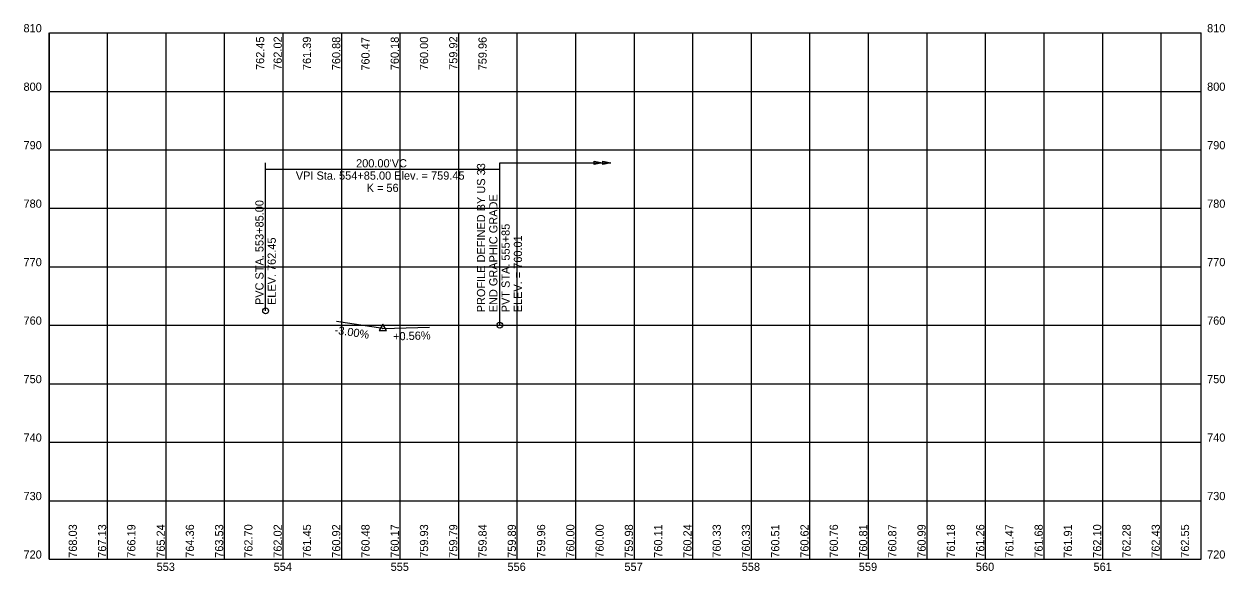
# Model space of a CAD drawing. Extents: x 229 to 1255, y 710 to 1178.
import ezdxf

# ---------------------------------------------------------------- set-up
doc = ezdxf.new("R2010")
doc.units = 0
for name, color, linetype in [('PF_P_Sta_Elev_Text', 7, 'Continuous'), ('PF_P_Text', 7, 'Continuous'), ('PF_P_Text_Grade', 7, 'Continuous'), ('PF_P_Text_Points', 7, 'Continuous'), ('PF_P_Text_Strip_Grades_20', 7, 'Continuous'), ('PF_X_Text_Strip_Grade', 7, 'Continuous'), ('SH_Major_Grid_Line', 7, 'Continuous'), ('SH_Text', 7, 'Continuous')]:
    doc.layers.add(name, color=color, linetype=linetype)

msp = doc.modelspace()

# ---------------------------------------------------------------- linework, layer by layer
at = {"layer": 'PF_P_Text'}
msp.add_lwpolyline([(535.3, 920.9), (532.2, 915.4), (538.5, 915.4)], close=True, dxfattribs=at)
at = {"layer": 'PF_P_Text_Grade'}
for q in [(495.8, 923.2), (575.3, 918.4), (535.3, 917.3)]:
    msp.add_line((535.3, 917.3), q, dxfattribs=at)
msp.add_circle((535.3, 917.3), 0.25, dxfattribs=at)
msp.add_circle((535.3, 917.3), 0.25, dxfattribs=at)
at = {"layer": 'PF_P_Text_Points'}
for p, q in [((435.3, 932.3), (435.3, 1058.9)), ((635.3, 920.1), (635.3, 1058.9)), ((635.3, 1053.2), (435.3, 1053.2))]:
    msp.add_line(p, q, dxfattribs=at)
for centre in [(435.3, 932.3), (635.3, 920.1)]:
    msp.add_circle(centre, 2.5, dxfattribs=at)
at = {"layer": 'SH_Major_Grid_Line'}
for p, q in [((250.3, 720), (250.3, 1170)), ((250.3, 720), (250.3, 1170)), ((250.6, 1170), (1234.5, 1170)), ((250.6, 720), (250.6, 1170)), ((300.3, 720), (300.3, 1170)), ((350.3, 720), (350.3, 1170)), ((400.3, 720), (400.3, 1170)), ((450.3, 720), (450.3, 1170)), ((500.3, 720), (500.3, 1170)), ((550.3, 720), (550.3, 1170)), ((600.3, 720), (600.3, 1170)), ((650.3, 720), (650.3, 1170)), ((700.3, 720), (700.3, 1170)), ((750.3, 720), (750.3, 1170)), ((800.3, 720), (800.3, 1170)), ((850.3, 720), (850.3, 1170)), ((900.3, 720), (900.3, 1170)), ((950.3, 720), (950.3, 1170)), ((1000.3, 720), (1000.3, 1170)), ((1050.3, 720), (1050.3, 1170)), ((1100.3, 720), (1100.3, 1170)), ((1150.3, 720), (1150.3, 1170)), ((1200.3, 720), (1200.3, 1170)), ((1234.5, 720), (1234.5, 1170)), ((250.3, 1120), (1234.5, 1120)), ((250.3, 1070), (1234.5, 1070)), ((250.3, 1020), (1234.5, 1020)), ((250.6, 970), (1234.5, 970)), ((250.6, 920), (1234.5, 920)), ((250.3, 870), (1234.5, 870)), ((250.3, 820), (1234.5, 820)), ((250.6, 770), (1234.5, 770)), ((250.3, 720), (1234.5, 720))]:
    msp.add_line(p, q, dxfattribs=at)
at = {"layer": 'SH_Text'}
msp.add_line((635.3, 1058.9), (730.3, 1058.9), dxfattribs=at)
for points in [[(716, 1057.5), (716, 1060.3), (723, 1058.9)], [(723.3, 1057.5), (723.3, 1060.3), (730.3, 1058.9)]]:
    msp.add_lwpolyline(points, close=True, dxfattribs=at)

# ---------------------------------------------------------------- texts
at = {"layer": 'PF_P_Sta_Elev_Text'}
for s, p in [('810', (228.5, 1170.5)), ('810', (1239.5, 1170.5)), ('800', (228.5, 1120.5)), ('800', (1239.5, 1120.5)), ('790', (228.5, 1070.5)), ('790', (1239.5, 1070.5)), ('780', (228.5, 1020.5)), ('780', (1239.5, 1020.5)), ('770', (228.5, 970.5)), ('770', (1239.5, 970.5)), ('760', (228.5, 920.5)), ('760', (1239.5, 920.5)), ('750', (228.5, 870.5)), ('750', (1239.5, 870.5)), ('740', (228.5, 820.5)), ('740', (1239.5, 820.5)), ('730', (228.5, 770.5)), ('730', (1239.5, 770.5)), ('720', (228.5, 720.5)), ('720', (1239.5, 720.5)), ('553', (342.2, 710)), ('554', (442.2, 710)), ('555', (542.1, 710)), ('556', (641.9, 710)), ('557', (741.8, 710)), ('558', (842, 710)), ('559', (942, 710)), ('560', (1042, 710)), ('561', (1142.5, 710))]:
    msp.add_text(s, height=7, dxfattribs=at).set_placement(p)
at = {"layer": 'PF_P_Text_Grade'}
for s, rotation, p in [('-3.00%', 351.4687, (493.9, 912.8)), ('+0.56%', 1.6085, (544.3, 907))]:
    msp.add_text(s, height=7, rotation=rotation, dxfattribs=at).set_placement(p)
at = {"layer": 'PF_P_Text_Points'}
for s, p in [("200.00'VC", (512.6, 1055)), ('VPI Sta. 554+85.00 Elev. = 759.45', (461.1, 1044.5)), ('K = 56', (521.6, 1034))]:
    msp.add_text(s, height=7, dxfattribs=at).set_placement(p)
at = {"layer": 'PF_P_Text_Strip_Grades_20'}
for s, p in [('762.45', (434.1, 1138.3)), ('762.02', (449.1, 1138.4)), ('761.39', (474.1, 1138.2)), ('760.88', (499.1, 1138.1)), ('760.47', (524.1, 1137.7)), ('760.18', (549.1, 1138.1)), ('760.00', (574.1, 1138.1)), ('759.92', (599.1, 1138.4)), ('759.96', (624.1, 1138))]:
    msp.add_text(s, height=7, rotation=90, dxfattribs=at).set_placement(p)
at = {"layer": 'PF_X_Text_Strip_Grade'}
for s, p in [('768.03', (274.1, 721.2)), ('767.13', (299.1, 721.2)), ('766.19', (324.1, 721.2)), ('765.24', (349.2, 721.2)), ('764.36', (374.1, 721.2)), ('763.53', (399.1, 721.2)), ('762.70', (424.1, 721.2)), ('762.02', (449.1, 721.2)), ('761.45', (474.1, 721.2)), ('760.92', (499.1, 721.2)), ('760.48', (524.1, 721.2)), ('760.17', (549.1, 721.2)), ('759.93', (574.1, 721.2)), ('759.79', (599.1, 721.2)), ('759.84', (624.1, 721.2)), ('759.89', (649.1, 721.2)), ('759.96', (674.1, 721.2)), ('760.00', (699.1, 721.2)), ('760.00', (724.1, 721.2)), ('759.98', (749.1, 721.2)), ('760.11', (774.1, 721.2)), ('760.24', (799.1, 721.2)), ('760.33', (824.1, 721.2)), ('760.33', (849.1, 721.2)), ('760.51', (874.1, 721.2)), ('760.62', (899.1, 721.2)), ('760.76', (924.1, 721.2)), ('760.81', (949.2, 721.2)), ('760.87', (974.1, 721.2)), ('760.99', (999.1, 721.2)), ('761.18', (1024.1, 721.2)), ('761.26', (1049.2, 721.2)), ('761.47', (1074.1, 721.2)), ('761.68', (1099.1, 721.2)), ('761.91', (1124.1, 721.2)), ('762.10', (1149.1, 721.2)), ('762.28', (1174.1, 721.2)), ('762.43', (1199.1, 721.2)), ('762.55', (1224.1, 721.2))]:
    msp.add_text(s, height=7, rotation=90, dxfattribs=at).set_placement(p)
at = {"layer": 'SH_Text'}
for s, p in [('PROFILE DEFINED BY US 33', (622.8, 931.1)), ('PVC STA. 553+85.00', (433.5, 937.3)), ('END GRAPHIC GRADE', (633.3, 931.1)), ('PVT STA. 555+85', (643.8, 931.1)), ('ELEV. = 760.01', (654.3, 931.1)), ('ELEV. 762.45', (444, 937.3))]:
    msp.add_text(s, height=7, rotation=90, dxfattribs=at).set_placement(p)

doc.saveas('drawing.dxf')
